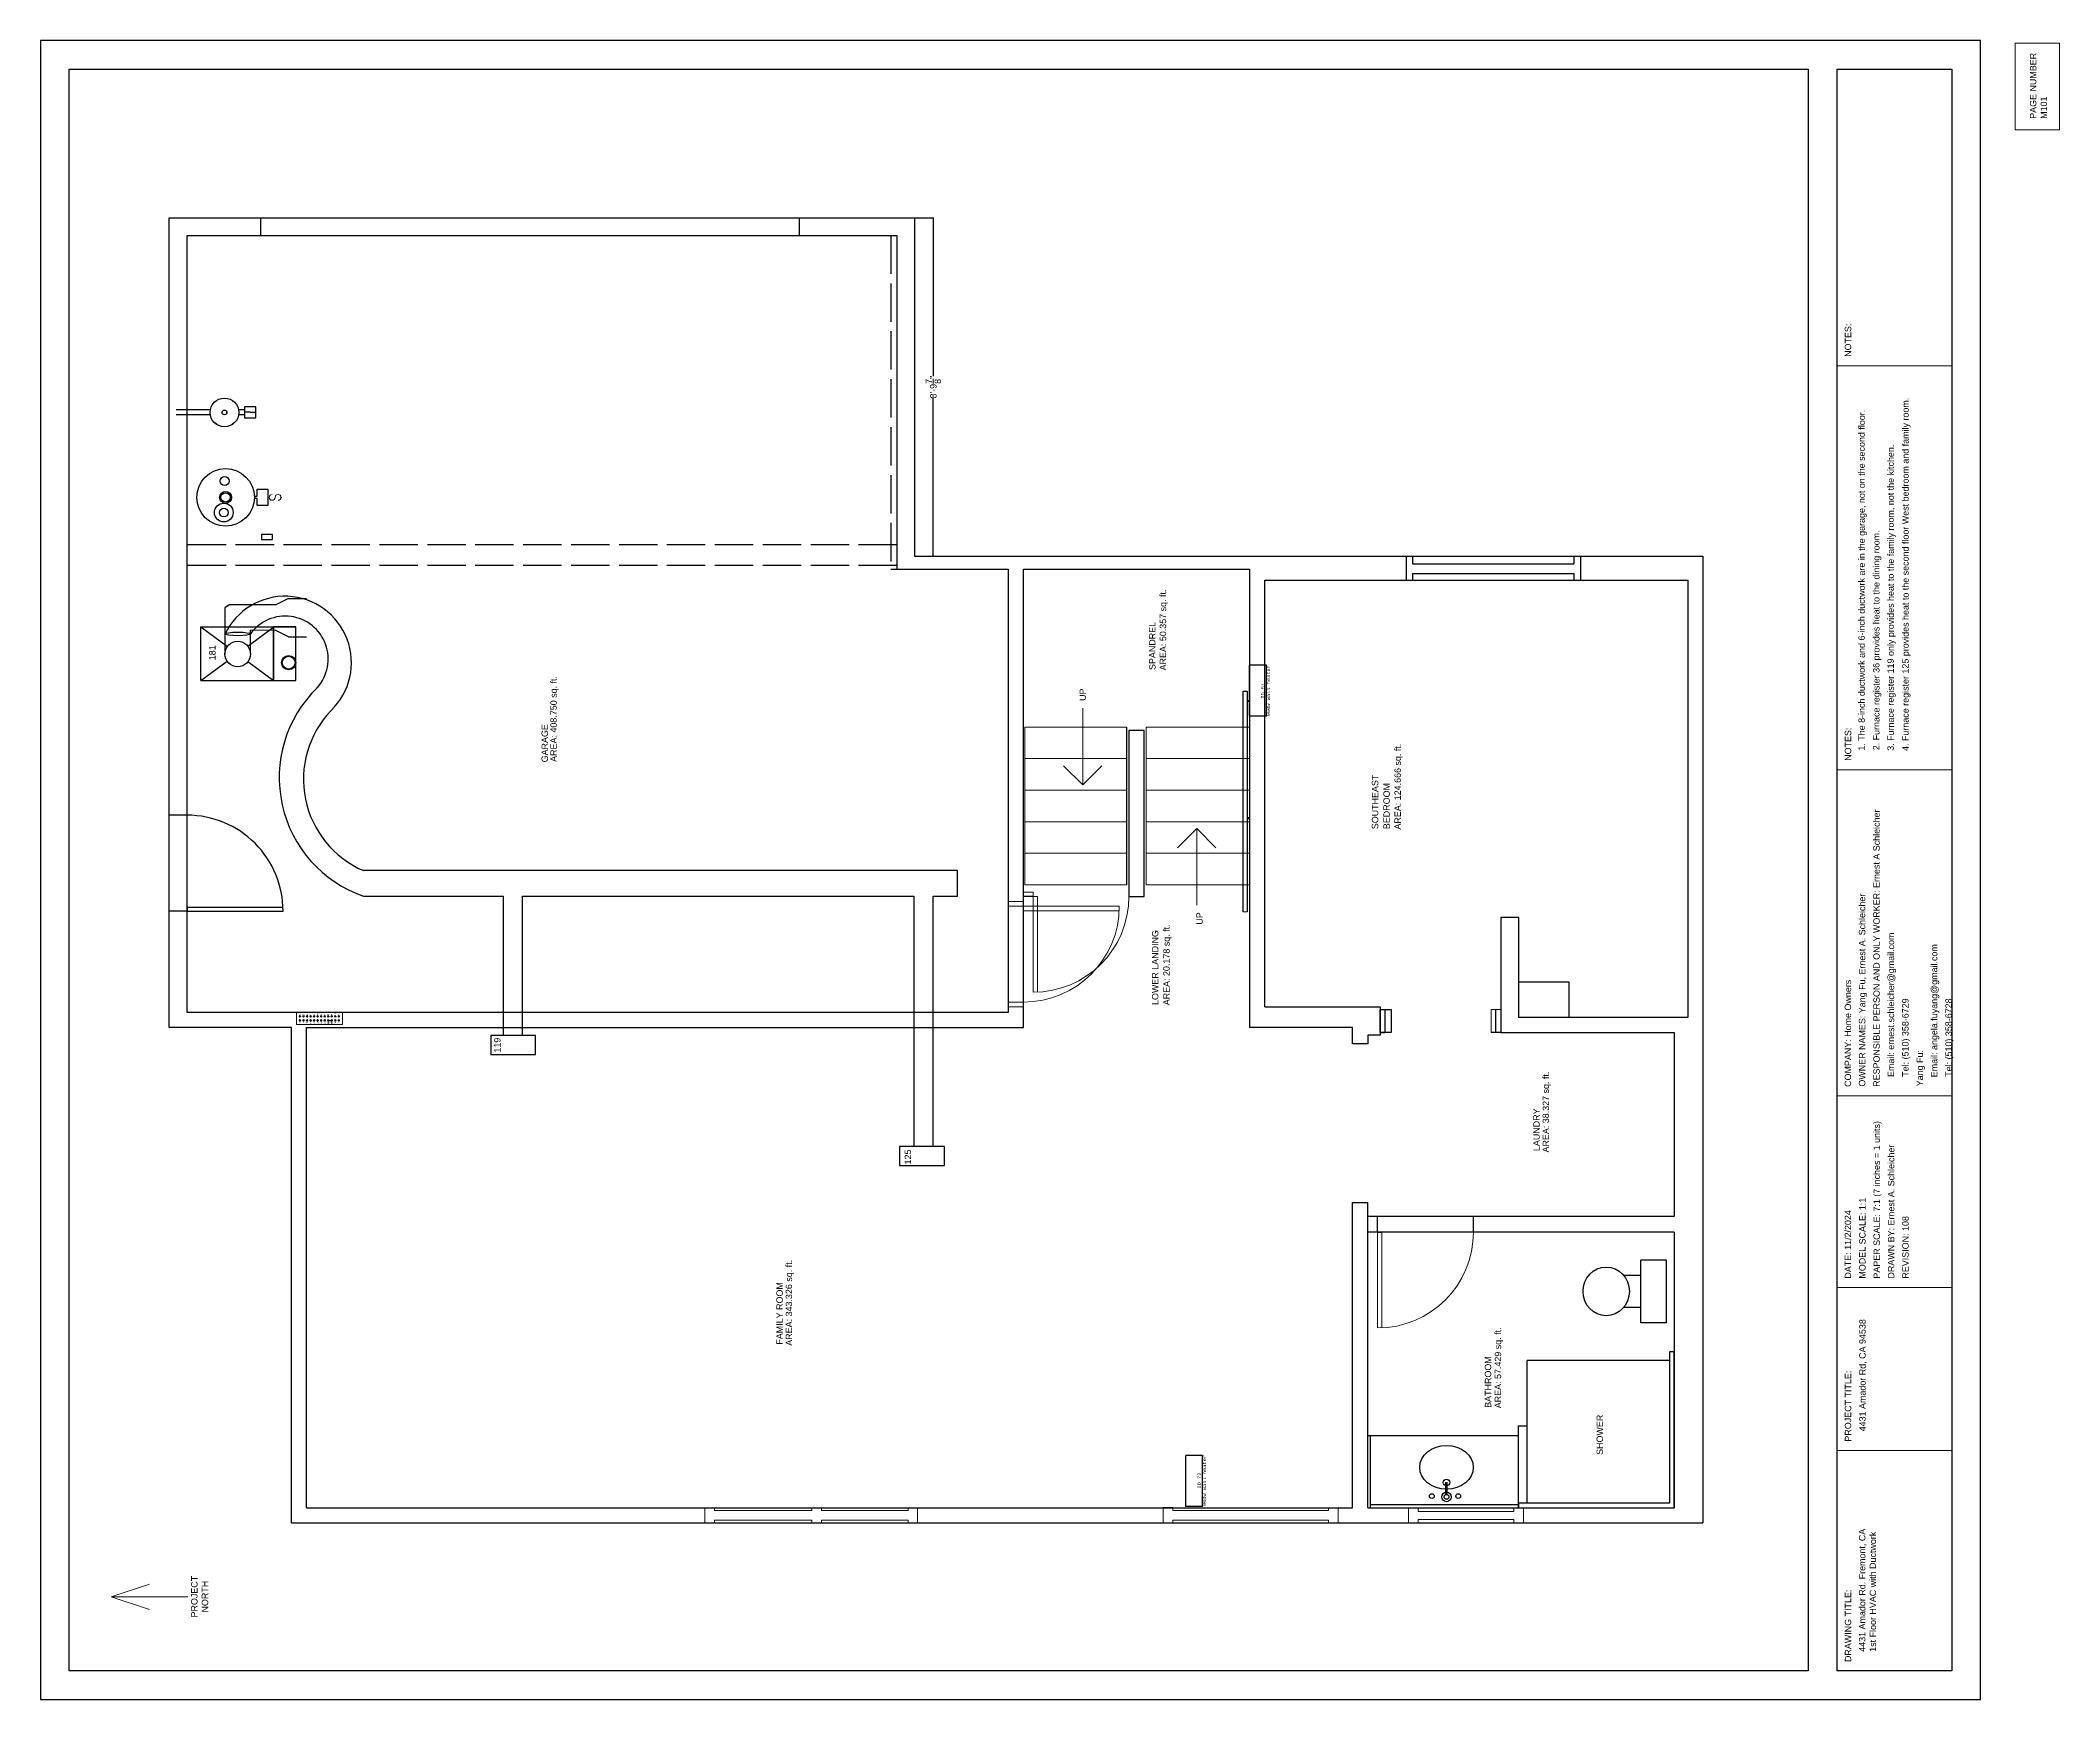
# Model space of a CAD drawing. Header units: inches. Extents: x 12 to 644, y -4 to 515.
import ezdxf

# ---------------------------------------------------------------- set-up
doc = ezdxf.new("R2010")
doc.units = ezdxf.units.IN
doc.header["$MEASUREMENT"] = 0
doc.linetypes.add('ACAD_ISO02W100', pattern=[15, 12, -3])
doc.layers.get('0').update_dxf_attribs({"color": 1, "lineweight": 9})
for name, color, linetype, lineweight in [('00-page-edge', 7, 'Continuous', 9), ('A101-Floorplan-1st-floor', 7, 'Continuous', 9), ('A101-Text', 7, 'Continuous', 9), ('M101-HVAC-1st-floor', 7, 'Continuous', 9)]:
    doc.layers.add(name, color=color, linetype=linetype, lineweight=lineweight)
doc.layers.add('Title Block', color=7, linetype='Continuous')
doc.layers.get('0').off()
doc.styles.add('Reg', font='Courier New.ttf', dxfattribs={"height": 1})
doc.styles.add('Small', font='Arial.ttf', dxfattribs={"height": 0.5})
doc.styles.get("Standard").update_dxf_attribs({"font": 'Arial.ttf', "height": 2})
doc.dimstyles.get("Standard").update_dxf_attribs({"dimtxt": 0.18, "dimasz": 0.1175, "dimexe": 0.18, "dimexo": 0.0625, "dimgap": 0.09, "dimtad": 0, "dimtoh": 1, "dimdec": 3, "dimzin": 0, "dimdsep": 46, "dimlunit": 4, "dimtxsty": 'Standard', "dimblk": 'ARCHTICK', "dimblk1": 'ARCHTICK', "dimblk2": 'ARCHTICK', "dimcen": 0.09, "dimadec": 1, "dimazin": 0, "dimtfac": 1, "dimtdec": 3, "dimtofl": 0, "dimtmove": 0, "dimatfit": 3, "dimfxl": 1, "dimtolj": 1, "dimtzin": 0, "dimarcsym": 0})

# ---------------------------------------------------------------- blocks, each defined once
blk = doc.blocks.new('L1-bathroom-door')
at = {"layer": 'A101-Floorplan-1st-floor'}
for p, q in [((0, 0), (-30, 0)), ((0, -1.375), (-30, -1.375))]:
    blk.add_line(p, q, dxfattribs=at)
at = {"layer": 'A101-Floorplan-1st-floor', "lineweight": 30}
blk.add_line((0, 0), (0, -1.375), dxfattribs=at)
at = {"layer": 'A101-Floorplan-1st-floor'}
blk.add_arc((0, 0), 30, 180, 270, dxfattribs=at)
blk = doc.blocks.new('L1-bathroom-window')
at = {"layer": 'A101-Floorplan-1st-floor'}
for p, q in [((0, 36), (-4.76, 36)), ((-3.69, 33), (-4.76, 33)), ((-3.69, 3), (-3.69, 33)), ((0, 33), (-1.19, 33)), ((-1.19, 3), (-1.19, 33)), ((-4.76, 3), (-3.69, 3)), ((-4.76, 0), (0, 0)), ((-1.19, 3), (0, 3))]:
    blk.add_line(p, q, dxfattribs=at)
at = {"layer": 'A101-Floorplan-1st-floor', "lineweight": 30}
for p, q in [((-4.76, 36), (-4.76, 33)), ((0, 36), (-0.01, 33)), ((-4.76, 3), (-4.76, 0)), ((-0.01, 3), (0, 0))]:
    blk.add_line(p, q, dxfattribs=at)
blk = doc.blocks.new('L1-family-room-window')
at = {"layer": 'A101-Floorplan-1st-floor'}
for p, q in [((0.01, 54.75), (-4.75, 54.75)), ((-3.93, 51.75), (-4.75, 51.75)), ((-3.93, 3), (-3.93, 51.75)), ((0.01, 51.75), (-0.93, 51.75)), ((-0.93, 3), (-0.93, 51.75)), ((-4.75, 3), (-3.93, 3)), ((-4.75, 0), (0.01, 0)), ((-0.93, 3), (0.01, 3))]:
    blk.add_line(p, q, dxfattribs=at)
at = {"layer": 'A101-Floorplan-1st-floor', "lineweight": 30}
for p, q in [((-4.75, 54.75), (-4.75, 51.75)), ((0.01, 54.75), (0.01, 51.75)), ((-4.75, 3), (-4.75, 0)), ((0, 3), (0.01, 0))]:
    blk.add_line(p, q, dxfattribs=at)
blk = doc.blocks.new('L1-family-room-patio-doors')
at = {"layer": 'A101-Floorplan-1st-floor'}
for p, q in [((0, 66.63), (-4.75, 66.63)), ((-3.93, 63.63), (-4.75, 63.63)), ((-3.93, 33.13), (-3.93, 63.63)), ((-0.93, 33.13), (-0.93, 63.63)), ((0, 63.63), (-0.93, 63.63)), ((-0.07, 66.63), (-0.07, 63.63)), ((-4.75, 33.13), (-3.93, 33.13)), ((-0.93, 33.13), (0, 33.13)), ((-0.07, 33.13), (-0.07, 30.13)), ((-4.75, 30.13), (-3.93, 30.13)), ((-3.93, 3), (-3.93, 30.13)), ((-0.93, 3), (-0.93, 30.13)), ((-0.93, 30.13), (0, 30.13)), ((-4.75, 3), (-3.93, 3)), ((-4.75, 0), (0, 0)), ((-0.93, 3), (0, 3)), ((-0.07, 3), (-0.07, 0))]:
    blk.add_line(p, q, dxfattribs=at)
at = {"layer": 'A101-Floorplan-1st-floor', "lineweight": 30}
for p, q in [((-4.75, 66.63), (-4.75, 63.63)), ((-4.75, 33.13), (-4.75, 30.13)), ((-4.75, 3), (-4.75, 0))]:
    blk.add_line(p, q, dxfattribs=at)
blk = doc.blocks.new('lower-landing-to-garage-door')
at = {"layer": 'A101-Floorplan-1st-floor'}
for p, q in [((30, 0), (28.62, 0)), ((30, 0), (30, -30)), ((28.62, 0), (28.62, -29.97))]:
    blk.add_line(p, q, dxfattribs=at)
blk.add_arc((30, 0), 30, 180, 270, dxfattribs=at)
blk = doc.blocks.new('garage-door-exit-to-trailer')
at = {"layer": 'A101-Floorplan-1st-floor', "lineweight": 30}
for p, q in [((0, 0), (0, -30)), ((1.25, 0), (0, 0)), ((1.25, 0), (1.25, -29.97))]:
    blk.add_line(p, q, dxfattribs=at)
blk.add_arc((0, 0), 30, 270, 0, dxfattribs=at)
blk = doc.blocks.new('spandrel-door')
at = {"layer": 'A101-Floorplan-1st-floor'}
for p, q in [((0, 0), (-30, 0)), ((0, -1.38), (0, 0)), ((0, -1.38), (-29.97, -1.38))]:
    blk.add_line(p, q, dxfattribs=at)
blk.add_arc((0, 0), 30, 180, 270, dxfattribs=at)
blk = doc.blocks.new('L1-toilet')
at = {"lineweight": 30}
for p, q in [((-14.81, 8), (-14.81, 13.4)), ((-4.81, 8), (-4.81, 13.4)), ((-19.63, 0), (-19.63, 8)), ((-19.63, 8), (0, 8)), ((0, 0), (0, 8)), ((-19.63, 0), (0, 0))]:
    blk.add_line(p, q, dxfattribs=at)
blk.add_ellipse((-9.81, 18.88), major_axis=(7.62, 0), ratio=0.95082, dxfattribs=at)
blk = doc.blocks.new('L1-bathroom-sink-faucets-bowl')
at = {"lineweight": 30}
for p, q in [((2.21, 0.25), (5.98, 0.25)), ((5.98, 0.25), (5.98, -0.25)), ((2.21, -0.25), (5.98, -0.25))]:
    blk.add_line(p, q, dxfattribs=at)
for centre, radius in [((1.5, 0), 1.5), ((1.5, 0), 0.75), ((1.75, 4.59), 0.75), ((6, 0), 1), ((1.75, -3.69), 0.75)]:
    blk.add_circle(centre, radius, dxfattribs=at)
blk.add_ellipse((10.75, 0), major_axis=(0, -8.38), ratio=0.820896, dxfattribs=at)
blk = doc.blocks.new('L1-granite-splash-and-counter')
at = {"layer": 'A101-Floorplan-1st-floor', "lineweight": 30}
for p, q in [((0, 0), (22.63, 0)), ((0, 0), (0, -0.88)), ((22.63, 0), (22.63, -47.13)), ((0, -0.88), (22.63, -0.88)), ((0, -0.88), (0, -47.13)), ((0.88, -47.13), (0.88, -0.88)), ((0, -47.13), (0.88, -47.13)), ((0.88, -47.13), (22.63, -47.13))]:
    blk.add_line(p, q, dxfattribs=at)
blk = doc.blocks.new('L1-shower-tiles-and-glass-walls')
at = {"layer": 'A101-Floorplan-1st-floor', "lineweight": 30}
for p, q in [((1.37, 48.75), (0, 48.75)), ((0, 48.75), (0, 48.75)), ((0, 48.75), (0, 0)), ((1.37, 1.37), (1.37, 48.75)), ((1.37, 48.75), (25.62, 48.75)), ((1.37, 46), (46.12, 46)), ((25.62, 48.75), (25.62, 46)), ((46.12, 1.37), (46.12, 46)), ((0, 0), (48.88, 0)), ((1.37, 1.37), (48.88, 1.37)), ((48.88, 1.37), (48.88, 0))]:
    blk.add_line(p, q, dxfattribs=at)
blk = doc.blocks.new('L1-south-stairway-5-steps')
at = {"layer": 'A101-Floorplan-1st-floor', "lineweight": 5}
for p, q in [((-49.375, 0), (0, 0)), ((-49.375, 0), (-49.375, -32.40625)), ((-39.5, 0), (-39.5, -32.40625)), ((-29.625, 0), (-29.625, -32.40625)), ((-19.75, 0), (-19.75, -32.40625)), ((-9.875, 0), (-9.875, -32.40625)), ((0, 0), (0, -32.40625))]:
    blk.add_line(p, q, dxfattribs=at)
blk = doc.blocks.new('L1-south-stairway-handrail')
at = {"layer": 'A101-Floorplan-1st-floor', "lineweight": -3}
for p, q in [((-57.8, 1.25), (11.23, 1.25)), ((11.23, 0), (-57.8, 0)), ((-28.71, -0.75), (-28.71, 0)), ((-28.46, -0.75), (-28.46, 0)), ((8.09, 0), (8.09, -0.75)), ((8.34, 0), (8.34, -0.75)), ((11.23, 1.25), (11.23, 0))]:
    blk.add_line(p, q, dxfattribs=at)
at = {"layer": 'A101-Floorplan-1st-floor', "lineweight": 5}
blk.add_line((-57.8, 1.25), (-57.8, 0), dxfattribs=at)
blk = doc.blocks.new('L1-arrow')
at = {"lineweight": 5}
for p, q in [((188.32, -365.98), (182.32, -359.98)), ((182.32, -365.98), (164.32, -365.98)), ((182.32, -365.98), (188.32, -365.98)), ((188.32, -365.98), (182.32, -371.98))]:
    blk.add_line(p, q, dxfattribs=at)
blk = doc.blocks.new('L1-ceiling-register-119')
at = {"layer": 'A101-Floorplan-1st-floor', "lineweight": 30}
for p, q in [((-6, 0, -95.12), (-6, -14, -95.12)), ((0, 0, -95.12), (-6, 0, -95.12)), ((0, -14, -95.12), (0, 0, -95.12)), ((-6, -14, -95.12), (0, -14, -95.12))]:
    blk.add_line(p, q, dxfattribs=at)
blk = doc.blocks.new('L1-south-east-bedroom-window')
at = {"layer": 'A101-Floorplan-1st-floor', "lineweight": -3}
for p, q in [((7.5, 54.5), (0, 54.5)), ((0, 54.5), (0, 52.5)), ((2.15, 52.5), (0, 52.5)), ((2.15, 52.5), (2.13, 2)), ((5.1, 52.5), (5.12, 2)), ((7.5, 52.5), (5.1, 52.5)), ((7.5, 54.5), (7.5, 52.5)), ((2.13, 2), (0, 2)), ((0, 2), (0, 0)), ((7.5, 0), (0, 0)), ((7.5, 2), (5.12, 2)), ((7.5, 2), (7.5, 0))]:
    blk.add_line(p, q, dxfattribs=at)
blk = doc.blocks.new('L1-framing-for-expansion-tank')
at = {"layer": 'A101-Floorplan-1st-floor', "lineweight": -3}
for p, q in [((1, 14.24), (1, 24.95)), ((2.5, 14.22), (2.5, 24.95)), ((1, 3.5), (1, 5.36)), ((1.75, 1.75), (1.75, 3.5)), ((1.75, 1.75), (1.75, 0)), ((2.5, 3.5), (2.5, 5.38))]:
    blk.add_line(p, q, dxfattribs=at)
blk.add_lwpolyline([(0, 0), (3.5, 0), (3.5, 3.5), (0, 3.5)], close=True, dxfattribs=at)
blk.add_lwpolyline([(0, 0), (3.5, 0), (3.5, 3.5), (0, 3.5)], close=True, dxfattribs=at)
blk = doc.blocks.new('L1-expansion-tank-186-reference')
at = {"layer": 'A101-Floorplan-1st-floor', "lineweight": -3}
for radius in [4.49, 0.75]:
    blk.add_circle((388.22, -77.44), radius, dxfattribs=at)
blk = doc.blocks.new('L1-water-heater-184-reference')
at = {"layer": 'A101-Floorplan-1st-floor'}
for p, q in [((0, -13.66), (0, -13.25)), ((0, -17.33), (0, -17.57))]:
    blk.add_line(p, q, dxfattribs=at)
at = {"layer": 'A101-Floorplan-1st-floor', "lineweight": -3}
blk.add_lwpolyline([(0.37, -9), (0.37, -9.86), (2.56, -9.86), (2.56, -13.25), (-2.56, -13.25), (-2.56, -9.86), (-0.38, -9.86), (-0.38, -9)], dxfattribs=at)
for centre, radius in [((0, 0), 9), ((-4.75, 0.55), 2.93), ((-4.75, 0.55), 1.39), ((0, 0), 1.88), ((0, 0), 1.45), ((5.1, 0.27), 1.39)]:
    blk.add_circle(centre, radius, dxfattribs=at)
at = {"layer": 'A101-Floorplan-1st-floor'}
for centre, start, end in [((0, -14.57), 0, 180), ((0, -14.59), 180, 270), ((0, -16.42), 180, 90)]:
    blk.add_arc(centre, 0.916, start, end, dxfattribs=at)
blk = doc.blocks.new('L1-Furnace-181')
at = {"layer": 'M101-HVAC-1st-floor', "lineweight": -3}
for p, q in [((-5.56, 27.5, -22.75), (0.48, 19.27, -22.75)), ((-5.56, 27.5, -22.75), (-5.56, -2.25, -22.75)), ((11.25, 27.5, -22.75), (11.25, -2.25, -22.75)), ((5.21, 12.83, -22.75), (11.25, 4.62, -22.75)), ((-5.56, -2.25, -22.75), (11.25, -2.25, -22.75))]:
    blk.add_line(p, q, dxfattribs=at)
at = {"layer": 'M101-HVAC-1st-floor', "lineweight": -3, "elevation": -22.75}
for points in [[(-5.56, 27.5), (11.25, 27.5), (5.09, 19.17)], [(0.33, 12.74), (-5.57, 4.75), (11.25, 4.75)]]:
    blk.add_lwpolyline(points, dxfattribs=at)
at = {"layer": 'M101-HVAC-1st-floor', "lineweight": -3}
for centre, radius in [((2.71, 15.95, -22.75), 4), ((0, 0, -22.75), 2)]:
    blk.add_circle(centre, radius, dxfattribs=at)
blk = doc.blocks.new('L1-furnace-181-reference')
at = {"layer": 'A101-Floorplan-1st-floor', "lineweight": -3}
for p, q in [((0, 29.75), (6.04, 21.52)), ((0, 29.75), (0, 0)), ((16.8, 29.75), (16.8, 0)), ((10.77, 15.08), (16.8, 6.87)), ((0, 0), (16.8, 0))]:
    blk.add_line(p, q, dxfattribs=at)
for points in [[(0, 29.75), (16.8, 29.75), (10.65, 21.42)], [(5.89, 14.99), (-0.01, 7), (16.8, 7)]]:
    blk.add_lwpolyline(points, dxfattribs=at)
for centre, radius in [((8.27, 18.2), 4), ((5.56, 2.25), 2)]:
    blk.add_circle(centre, radius, dxfattribs=at)
at = {"layer": 'A101-Floorplan-1st-floor', "lineweight": 5}
blk.add_blockref('L1-Furnace-181', (5.56, 2.25, 22.75), dxfattribs=at)
blk = doc.blocks.new('L1-186')
at = {"layer": 'A101-Floorplan-1st-floor', "lineweight": -3}
for radius in [4.49, 0.75]:
    blk.add_circle((0, 0), radius, dxfattribs=at)
blk = doc.blocks.new('_ArchTick')
at = {"color": 0, "linetype": 'ByBlock', "lineweight": 30, "const_width": 0.15}
blk.add_lwpolyline([(-0.5, -0.5), (0.5, 0.5)], dxfattribs=at)
blk = doc.blocks.new('*D456')
at = {"layer": 'A101-Text', "color": 0, "lineweight": -2, "transparency": 16777216}
for p, q in [((285.79, 459.75), (291.78, 459.75)), ((291.6, 459.75), (291.6, 410.26)), ((291.6, 353.82), (291.6, 403.31)), ((285.79, 353.82), (291.78, 353.82))]:
    blk.add_line(p, q, dxfattribs=at)
at = {"layer": 'A101-Text', "color": 0, "lineweight": -2, "transparency": 16777216, "xscale": 0.1175, "yscale": 0.1175, "zscale": 0.1175}
for p, rotation in [((291.6, 459.75), 90), ((291.6, 353.82), 270)]:
    blk.add_blockref('_ArchTick', p, dxfattribs=dict(at, rotation=rotation))
at = {"layer": 'A101-Text', "color": 0, "lineweight": 5, "transparency": 16777216, "insert": (291.6, 406.78), "char_height": 2, "attachment_point": 5, "rotation": 90}
blk.add_mtext('\\A1;8\'-9{\\H1x;\\S7/8;}"', dxfattribs=at)
blk = doc.blocks.new('GE-125A-subpanel-171')
at = {"lineweight": 5}
for p, q in [((0, -14.38, -48.5), (0, 0, -48.5)), ((0, 0, -48.5), (3.75, 0, -48.5)), ((3.75, -15.19, -48.5), (3.75, 0.81, -48.5)), ((1, -1.11, -48.5), (1.5, -1.11, -48.5)), ((1, -2.21, -48.5), (1.5, -2.21, -48.5)), ((1, -3.32, -48.5), (1.5, -3.32, -48.5)), ((1, -4.42, -48.5), (1.5, -4.42, -48.5)), ((1, -5.53, -48.5), (1.5, -5.53, -48.5)), ((1.25, -1.36, -48.5), (1.25, -0.86, -48.5)), ((1.25, -2.46, -48.5), (1.25, -1.96, -48.5)), ((1.25, -3.57, -48.5), (1.25, -3.07, -48.5)), ((1.25, -4.67, -48.5), (1.25, -4.17, -48.5)), ((1.25, -5.78, -48.5), (1.25, -5.28, -48.5)), ((2.25, -1.11, -48.5), (2.75, -1.11, -48.5)), ((2.25, -2.21, -48.5), (2.75, -2.21, -48.5)), ((2.25, -3.32, -48.5), (2.75, -3.32, -48.5)), ((2.25, -4.42, -48.5), (2.75, -4.42, -48.5)), ((2.25, -5.53, -48.5), (2.75, -5.53, -48.5)), ((2.5, -1.36, -48.5), (2.5, -0.86, -48.5)), ((2.5, -2.46, -48.5), (2.5, -1.96, -48.5)), ((2.5, -3.57, -48.5), (2.5, -3.07, -48.5)), ((2.5, -4.67, -48.5), (2.5, -4.17, -48.5)), ((2.5, -5.78, -48.5), (2.5, -5.28, -48.5)), ((1.25, -9.96, -48.5), (0, -9.96, -48.5)), ((0, -9.96, -48.5), (0, -11.06, -48.5)), ((0, -11.06, -48.5), (1.25, -11.06, -48.5)), ((1, -6.64, -48.5), (1.5, -6.64, -48.5)), ((1, -7.74, -48.5), (1.5, -7.74, -48.5)), ((1, -8.85, -48.5), (1.5, -8.85, -48.5)), ((1, -9.96, -48.5), (1.5, -9.96, -48.5)), ((1, -11.06, -48.5), (1.5, -11.06, -48.5)), ((1, -12.17, -48.5), (1.5, -12.17, -48.5)), ((1.25, -6.89, -48.5), (1.25, -6.39, -48.5)), ((1.25, -7.99, -48.5), (1.25, -7.49, -48.5)), ((1.25, -9.1, -48.5), (1.25, -8.6, -48.5)), ((1.25, -10.21, -48.5), (1.25, -9.71, -48.5)), ((1.25, -11.06, -48.5), (1.25, -9.96, -48.5)), ((1.25, -11.31, -48.5), (1.25, -10.81, -48.5)), ((1.25, -12.42, -48.5), (1.25, -11.92, -48.5)), ((2.25, -6.64, -48.5), (2.75, -6.64, -48.5)), ((2.25, -7.74, -48.5), (2.75, -7.74, -48.5)), ((2.25, -8.85, -48.5), (2.75, -8.85, -48.5)), ((2.25, -9.96, -48.5), (2.75, -9.96, -48.5)), ((2.25, -11.06, -48.5), (2.75, -11.06, -48.5)), ((2.25, -12.17, -48.5), (2.75, -12.17, -48.5)), ((2.5, -6.89, -48.5), (2.5, -6.39, -48.5)), ((2.5, -7.99, -48.5), (2.5, -7.49, -48.5)), ((2.5, -9.1, -48.5), (2.5, -8.6, -48.5)), ((2.5, -10.21, -48.5), (2.5, -9.71, -48.5)), ((2.5, -11.31, -48.5), (2.5, -10.81, -48.5)), ((2.5, -12.42, -48.5), (2.5, -11.92, -48.5)), ((0, -14.38, -48.5), (3.75, -14.38, -48.5)), ((1, -13.27, -48.5), (1.5, -13.27, -48.5)), ((1.25, -13.52, -48.5), (1.25, -13.02, -48.5)), ((2.25, -13.27, -48.5), (2.75, -13.27, -48.5)), ((2.5, -13.52, -48.5), (2.5, -13.02, -48.5))]:
    blk.add_line(p, q, dxfattribs=at)
for centre in [(1.25, -1.11, -48.5), (1.25, -2.21, -48.5), (1.25, -3.32, -48.5), (1.25, -4.42, -48.5), (1.25, -5.53, -48.5), (2.5, -1.11, -48.5), (2.5, -2.21, -48.5), (2.5, -3.32, -48.5), (2.5, -4.42, -48.5), (2.5, -5.53, -48.5), (1.25, -6.64, -48.5), (1.25, -7.74, -48.5), (1.25, -8.85, -48.5), (1.25, -9.96, -48.5), (1.25, -11.06, -48.5), (1.25, -12.17, -48.5), (2.5, -6.64, -48.5), (2.5, -7.74, -48.5), (2.5, -8.85, -48.5), (2.5, -9.96, -48.5), (2.5, -11.06, -48.5), (2.5, -12.17, -48.5), (1.25, -13.27, -48.5), (2.5, -13.27, -48.5)]:
    blk.add_circle(centre, 0.25, dxfattribs=at)
at = {"lineweight": 5, "style": 'Small'}
for s, p in [('nc', (0.13, -1.28, -48.5)), ('nc', (0.13, -2.39, -48.5)), ('12', (0.12, -5.79, -48.5)), ('nc', (0.14, -3.49, -48.5)), ('11', (0.18, -4.7, -48.5)), ('1', (2.77, -1.36, -48.5)), ('3', (2.83, -3.59, -48.5)), ('2', (2.83, -2.47, -48.5)), ('4', (2.85, -4.67, -48.5)), ('5', (2.84, -5.79, -48.5)), ('13', (0.1, -6.92, -48.5)), ('14', (0.11, -8, -48.5)), ('15', (0.11, -9.11, -48.5)), ('16', (0.12, -10.82, -48.5)), ('nc', (0.14, -12.36, -48.5)), ('10', (2.83, -12.42, -48.5)), ('6', (2.85, -8.02, -48.5)), ('7', (2.86, -9.11, -48.5)), ('9', (2.87, -11.28, -48.5)), ('8', (2.88, -10.2, -48.5)), ('nc', (2.87, -6.81, -48.5)), ('nc', (0.13, -13.46, -48.5)), ('nc', (2.86, -13.46, -48.5))]:
    blk.add_text(s, height=0.5, dxfattribs=at).set_placement(p)
blk = doc.blocks.new('north-arrow')
at = {"layer": '00-page-edge', "lineweight": 5}
for points in [[(-3.99, -12), (0, 0), (4, -12)], [(0, 0), (0, -12), (0, -24)]]:
    blk.add_lwpolyline(points, dxfattribs=at)

msp = doc.modelspace()

# ---------------------------------------------------------------- linework, layer by layer
at = {"layer": '00-page-edge', "lineweight": 5}
for p, q in [((574.3969, 413.4613), (610.3969, 413.4613)), ((574.3969, 286.9613), (610.3969, 286.9613)), ((574.3969, 184.9613), (610.3969, 184.9613)), ((574.3969, 124.9613), (610.3969, 124.9613)), ((574.3969, 73.9613), (610.3969, 73.9613)), ((574.3969, 4.9613), (574.3969, 4.9613)), ((574.3969, 4.9613), (574.3969, 4.9613))]:
    msp.add_line(p, q, dxfattribs=at)
at = {"layer": '00-page-edge', "lineweight": -3}
for points in [[(12.0961, -4.0387), (619.3969, -4.0387), (619.3969, 515.3126), (12.0961, 515.3126)], [(565.3969, 4.9613), (21.0961, 4.9613), (21.0961, 506.3126), (565.3969, 506.3126)]]:
    msp.add_lwpolyline(points, close=True, dxfattribs=at)
at = {"layer": '00-page-edge', "lineweight": 5}
msp.add_lwpolyline([(630.2535, 487.2728), (630.2535, 514.4557), (644.1546, 514.4557), (644.1546, 487.2728)], close=True, dxfattribs=at)
at = {"layer": 'A101-Floorplan-1st-floor', "lineweight": -3}
for p, q in [((52.3788, 206.3187), (52.3788, 459.7508)), ((52.3788, 459.7508), (285.7225, 459.7508)), ((81.0663, 454.2508), (81.0663, 459.7508)), ((249.7538, 454.2508), (249.7538, 459.7508)), ((285.7225, 459.7508), (285.7225, 353.8173)), ((285.7225, 353.8173), (532.5022, 353.8173)), ((319.8232, 206.3187), (319.8232, 349.8187)), ((319.8232, 349.8187), (390.6044, 349.8187)), ((390.6044, 349.8187), (390.6044, 206.3187)), ((532.5022, 353.8173), (532.5022, 51.2875)), ((395.3544, 212.8187), (395.3544, 346.3187)), ((395.3544, 346.3187), (527.7522, 346.3187)), ((527.7522, 346.3187), (527.7522, 209.5062)), ((352.1982, 251.0048), (352.1982, 300.3798)), ((58.0663, 272.7821), (52.3788, 272.7821)), ((322.8232, 247.3701), (319.8232, 247.3701)), ((58.0663, 242.7861), (52.3788, 242.7861)), ((474.8147, 240.7562), (469.2294, 240.7562)), ((469.2294, 240.7562), (469.2294, 204.7562)), ((474.8147, 240.7562), (474.8147, 209.5062)), ((490.596, 220.5062), (474.8147, 220.5062)), ((490.596, 209.5062), (490.596, 220.5062)), ((395.3544, 212.8187), (431.4482, 212.8187)), ((431.4482, 212.8187), (431.4482, 203.9437)), ((431.4482, 204.7562), (431.4482, 212.0062)), ((431.4482, 212.0062), (434.9482, 212.0062)), ((432.9482, 212.0062), (432.9482, 204.7562)), ((434.9482, 212.0062), (434.9482, 204.7562)), ((467.7294, 204.7562), (467.7294, 212.0062)), ((469.2294, 212.0062), (469.2294, 204.7562)), ((527.7522, 209.5062), (474.8147, 209.5062)), ((90.6913, 206.3187), (52.3788, 206.3187)), ((90.6913, 51.2875), (90.6913, 206.3187)), ((95.4413, 56.0375), (95.4413, 206.3187)), ((95.4413, 206.3187), (319.8232, 206.3187)), ((422.8475, 206.3187), (390.6044, 206.3187)), ((422.8475, 201.2562), (422.8475, 206.3187)), ((431.4482, 203.9437), (427.5975, 203.9437)), ((427.5975, 203.9437), (427.5975, 201.2562)), ((431.4482, 204.7562), (432.9482, 204.7562)), ((434.9482, 204.7562), (431.4482, 204.7562)), ((469.2294, 204.7562), (466.2294, 204.7562)), ((469.2294, 204.7562), (523.4794, 204.7562)), ((523.4794, 204.7562), (523.4794, 147.1625)), ((427.5975, 201.2562), (422.8475, 201.2562)), ((422.8475, 56.0375), (422.8475, 151.6)), ((422.8475, 151.6), (427.5975, 151.6)), ((427.5975, 56.0375), (427.5975, 151.6)), ((523.4794, 147.1625), (427.5975, 147.1625)), ((430.66, 147.1625), (427.5975, 147.1625)), ((430.66, 142.2875), (430.66, 147.1625)), ((460.66, 142.2875), (460.66, 147.1625)), ((523.4794, 142.2875), (427.5975, 142.2875)), ((523.4794, 142.2875), (523.4794, 56.0375)), ((90.6913, 51.2875), (532.5022, 51.2875)), ((95.4413, 56.0375), (422.8475, 56.0375)), ((427.5975, 56.0375), (523.4794, 56.0375))]:
    msp.add_line(p, q, dxfattribs=at)
at = {"layer": 'A101-Floorplan-1st-floor', "linetype": 'ACAD_ISO02W100', "lineweight": -3}
for p, q in [((278.3163, 454.2508), (278.3163, 349.8187)), ((280.2225, 357.4437), (58.0663, 357.4437)), ((280.2225, 350.9437), (58.0663, 350.9437))]:
    msp.add_line(p, q, dxfattribs=at)
at = {"layer": 'A101-Floorplan-1st-floor', "lineweight": 5}
for p, q in [((320.2607, 300.3798), (320.2607, 251.0048)), ((352.1982, 300.3798), (320.2607, 300.3798)), ((352.1982, 290.5048), (320.2607, 290.5048)), ((352.1982, 280.6298), (320.2607, 280.6298)), ((352.1982, 270.7548), (320.2607, 270.7548)), ((352.1982, 260.8798), (320.2607, 260.8798)), ((322.8232, 248.7451), (319.8232, 248.7451)), ((352.1982, 251.0048), (320.2607, 251.0048)), ((322.8232, 247.3701), (322.8232, 248.7451)), ((319.8232, 245.7878), (315.0732, 245.7878)), ((319.8232, 244.2878), (315.0732, 244.2878)), ((315.0732, 214.2563), (319.8232, 214.2563)), ((315.0732, 212.7563), (319.8232, 212.7563)), ((466.2294, 204.7562), (466.2294, 212.0062)), ((466.2294, 212.0062), (469.2294, 212.0062)), ((319.8232, 206.3187), (318.4482, 206.3187))]:
    msp.add_line(p, q, dxfattribs=at)
at = {"layer": 'A101-Floorplan-1st-floor', "lineweight": -3}
msp.add_lwpolyline([(278.3163, 349.8187), (315.0732, 349.8187), (315.0732, 211.0687), (58.0663, 211.0687), (58.0663, 454.2508), (280.2225, 454.2508), (280.2225, 349.8187)], dxfattribs=at)
for points in [[(81.285, 359.1248), (84.785, 359.1248), (84.785, 360.6248), (81.285, 360.6248)], [(357.5732, 247.3701), (357.5732, 299.2672), (352.8232, 299.2672), (352.8232, 247.3701)]]:
    msp.add_lwpolyline(points, close=True, dxfattribs=at)
at = {"layer": 'M101-HVAC-1st-floor', "lineweight": 30}
for p, q in [((71.2171, 338.6363), (69.8615, 337.6635)), ((69.8615, 337.6635), (69.8615, 323.2431)), ((85.8281, 338.6363), (71.2171, 338.6363)), ((89.8, 340.6101), (85.8281, 338.6363)), ((89.8, 340.6101), (95.4132, 340.6101)), ((85.8281, 330.6363), (77.858, 330.7512)), ((77.858, 323.3943), (77.858, 330.7512)), ((89.8, 328.6624), (85.8281, 330.6363)), ((89.8, 328.6624), (95.4132, 328.6624)), ((395.8544, 319.7548), (390.6044, 319.7548)), ((390.6044, 303.7548), (390.6044, 319.7548)), ((395.3544, 303.7548), (395.3544, 319.7548)), ((395.8544, 303.7548), (395.8544, 319.7548)), ((395.8544, 303.7548), (390.6044, 303.7548)), ((156.994, 203.8858), (153.0663, 203.8858)), ((153.0663, 203.8858), (153.0663, 197.8858)), ((167.0663, 203.8858), (162.994, 203.8858)), ((167.0663, 197.8858), (167.0663, 203.8858)), ((153.0663, 197.8858), (167.0663, 197.8858)), ((285.5492, 169.0945), (281.0663, 169.0945)), ((281.0663, 169.0945), (281.0663, 163.0945)), ((295.0663, 169.0945), (291.5492, 169.0945)), ((295.0663, 163.0945), (295.0663, 169.0945)), ((281.0663, 163.0945), (295.0663, 163.0945)), ((375.9085, 72.3798), (370.6585, 72.3798)), ((370.6585, 56.3798), (370.6585, 72.3798)), ((375.9085, 56.3798), (375.9085, 72.3798)), ((375.9085, 56.3798), (370.6585, 56.3798))]:
    msp.add_line(p, q, dxfattribs=at)
at = {"layer": 'M101-HVAC-1st-floor', "lineweight": -3}
for p, q in [((62.3163, 314.9748), (62.3163, 331.7781)), ((62.3163, 331.7781), (92.0631, 331.7781)), ((62.3163, 331.7781), (70.6444, 325.621)), ((77.0561, 325.6493), (85.1949, 331.7781)), ((92.0631, 331.7781), (85.0631, 331.7781)), ((85.0631, 331.7781), (85.0631, 314.9611)), ((92.0631, 314.9748), (92.0631, 331.7781)), ((77.0772, 320.8651), (85.0631, 314.9611)), ((299.2185, 255.4503), (113.2361, 255.4503)), ((299.2185, 247.4503), (299.2185, 255.4503)), ((113.2361, 247.4503), (156.994, 247.4503)), ((156.994, 247.4503), (156.994, 203.8858)), ((162.994, 203.8858), (162.994, 247.4503)), ((162.994, 247.4503), (285.5492, 247.4503)), ((285.5492, 247.4503), (285.5492, 169.0945)), ((291.5492, 169.0945), (291.5492, 247.4503)), ((291.5492, 247.4503), (299.2185, 247.4503))]:
    msp.add_line(p, q, dxfattribs=at)
for centre, radius in [((73.8608, 323.2431), 4), ((89.8131, 320.5321), 2.25), ((89.8131, 320.5321), 2.25), ((89.8131, 320.5321), 2)]:
    msp.add_circle(centre, radius, dxfattribs=at)
for centre, radius, start, end in [((88.6504, 320.5233), 20.8013, 313.9426006, 154.3485323), ((88.7325, 321.6578), 13.4526, 318.2733833, 144.194249), ((126.1025, 284.532), 39.2504, 134.130668, 250.8644948), ((125.5364, 284.0188), 31.104, 136.2040928, 246.705437)]:
    msp.add_arc(centre, radius, start, end, dxfattribs=at)
msp.add_ellipse((73.8613, 329.5281), major_axis=(4.0085, 0), ratio=0.13760421, dxfattribs=at)
at = {"layer": 'Title Block', "lineweight": -3}
for p, q in [((574.3969, 506.3126), (574.3969, 4.9613)), ((574.3969, 506.3126), (610.3969, 506.3126)), ((610.3969, 506.3126), (610.3969, 4.9613)), ((610.3969, 4.9613), (574.3969, 4.9613))]:
    msp.add_line(p, q, dxfattribs=at)

# ---------------------------------------------------------------- block references
at = {"lineweight": 5, "rotation": 89.99999999999999}
for name, p in [('L1-framing-for-expansion-tank', (79.5157, 397.1529)), ('L1-south-stairway-handrail', (389.8544, 300.3798)), ('L1-south-stairway-5-steps', (358.1982, 300.3798))]:
    msp.add_blockref(name, p, dxfattribs=at)
at = {"lineweight": -3, "rotation": 89.99999999999999}
for name, p in [('garage-door-exit-to-trailer', (58.0663, 242.7861)), ('L1-bathroom-door', (430.66, 142.2875)), ('L1-shower-tiles-and-glass-walls', (523.4794, 56.0375))]:
    msp.add_blockref(name, p, dxfattribs=at)
at = {"layer": '00-page-edge', "lineweight": 5, "rotation": 89.99999999999999}
msp.add_blockref('north-arrow', (34.2373, 28.1228), dxfattribs=at)
at = {"layer": 'A101-Floorplan-1st-floor', "lineweight": 5}
for name, p, rotation in [('L1-expansion-tank-186-reference', (-7.7215, 10.6355), 89.99999999999999), ('L1-186', (69.7149, 398.8578), 89.99999999999999), ('L1-water-heater-184-reference', (70.0663, 372.2735), 89.99999999999999), ('L1-south-east-bedroom-window', (494.1357, 346.3187), 89.99999999999999), ('L1-furnace-181-reference', (92.0631, 314.9748), 89.99999999999999), ('L1-arrow', (704.3351, 470.5934), 270), ('L1-arrow', (8.0706, 80.2707), 89.99999999999999), ('GE-125A-subpanel-171', (92.2488, 207.3187, 48.5), 89.99999999999999), ('L1-ceiling-register-119', (153.0663, 203.8858, 95.125), 89.99999999999999), ('L1-ceiling-register-119', (281.0663, 169.0945, 95.125), 89.99999999999999)]:
    msp.add_blockref(name, p, dxfattribs=dict(at, rotation=rotation))
at = {"layer": 'A101-Floorplan-1st-floor', "lineweight": -3, "rotation": 89.99999999999999}
for name, p in [('spandrel-door', (322.8232, 247.3701)), ('lower-landing-to-garage-door', (319.8232, 214.2878)), ('L1-toilet', (521.1044, 133.5375)), ('L1-granite-splash-and-counter', (427.5975, 56.0375)), ('L1-bathroom-sink-faucets-bowl', (452.2294, 57.9125)), ('L1-family-room-patio-doors', (286.6963, 56.0375)), ('L1-family-room-window', (418.3163, 56.0375)), ('L1-bathroom-window', (476.3471, 56.043))]:
    msp.add_blockref(name, p, dxfattribs=at)

# ---------------------------------------------------------------- texts
at = {"layer": '00-page-edge', "lineweight": 5, "char_height": 2, "rotation": 90}
for s, insert, width, attachment_point in [('PAGE NUMBER\\PM101', (634.8614, 490.7601), 68.786348, 1), ('4431 Amador Rd. Fremont, CA\\P1st Floor HVAC with Ductwork', (581.3503, 10.9339), 59.252456, 1), ('PROJECT\\PNORTH', (61.9627, 28.1902), 33.772132, 5)]:
    msp.add_mtext(s, dxfattribs=dict(at, insert=insert, width=width, attachment_point=attachment_point))
at = {"layer": 'A101-Floorplan-1st-floor', "lineweight": 5}
for s, p in [('181', (66.9054, 321.2919)), ('UP', (339.3621, 308.5645)), ('UP', (375.9187, 238.5236)), ('119', (156.1309, 198.4736)), ('125', (284.636, 163.4832))]:
    msp.add_text(s, height=2, rotation=90, dxfattribs=at).set_placement(p)
at = {"layer": 'A101-Text', "lineweight": 5}
for s, p in [('AREA: 50.357 sq. ft.', (364.4796, 318.1066)), ('SPANDREL', (361.1481, 318.2417)), ('AREA: 408.750 sq. ft.', (173.7313, 289.4865)), ('GARAGE', (170.959, 289.3389)), ('AREA: 124.666 sq. ft.', (437.9508, 268.3027)), ('SOUTHEAST', (430.8683, 268.4022)), ('BEDROOM', (434.4898, 268.427)), ('LOWER LANDING', (362.0306, 213.3881)), ('AREA: 20.178 sq. ft.', (365.5784, 213.297)), ('AREA: 38.327 sq. ft.', (484.3283, 167.2142)), ('LAUNDRY', (481.3952, 167.6544)), ('AREA: 343.326 sq. ft.', (247.3917, 106.7378)), ('FAMILY ROOM', (244.47, 107.0675)), ('AREA: 57.429 sq. ft.', (469.3402, 87.1546)), ('BATHROOM', (466.231, 87.294)), ('SHOWER', (501.2112, 72.5642))]:
    msp.add_text(s, height=2, rotation=90, dxfattribs=at).set_placement(p)
at = {"layer": 'M101-HVAC-1st-floor', "lineweight": 5}
for s, p in [('1. The 8-inch ductwork and 6-inch ductwork are in the garage, not on the second floor.', (583.1827, 292.9914)), ('4. Furnace register 125 provides heat to the second floor West bedroom and family room. ', (596.893, 292.9049)), ('3. Furnace register 119 only provides heat to the family room, not the kitchen. ', (592.2653, 292.9566)), ('2. Furnace register 36 provides heat to the dining room. ', (587.766, 293.1216)), ('181', (66.9299, 321.2875))]:
    msp.add_text(s, height=2, rotation=90, dxfattribs=at).set_placement(p)
at = {"layer": 'M101-HVAC-1st-floor', "lineweight": 5, "char_height": 1, "width": 17.212024, "attachment_point": 5, "rotation": 90, "style": 'Reg'}
for s, insert in [('ID 51\\P960w wall heater', (395.6633, 311.7698)), ('ID 72\\P960w wall heater', (375.6486, 64.5325))]:
    msp.add_mtext(s, dxfattribs=dict(at, insert=insert))
at = {"layer": 'Title Block', "lineweight": 5}
for s, p in [('NOTES:', (578.9118, 416.2579)), ('NOTES:', (578.9118, 289.8053)), ('RESPONSIBLE PERSON AND ONLY WORKER: Ernest A Schleicher', (587.8478, 187.7749)), ('OWNER NAMES: Yang Fu, Ernest A. Schleicher', (583.3143, 187.8359)), ('Email: ernest.schleicher@gmail.com', (592.3562, 190.8375)), ('Email: angela.fuyang@gmail.com', (605.8749, 190.766)), ('COMPANY: Home Owners', (578.8904, 187.7415)), ('Tel: (510) 358-6729', (596.8629, 190.9151)), ('Tel: (510) 358-6728', (610.408, 190.9091)), ('Yang Fu:', (601.3853, 187.9485)), ('PAPER SCALE: 7:1 (7 inches = 1 units)', (587.9027, 127.7477)), ('DRAWN BY: Ernest A. Schleicher', (592.4135, 127.7564)), ('MODEL SCALE: 1:1', (583.4021, 127.7439)), ('DATE: 11/2/2024', (578.8965, 127.7356)), ('REVISION: 108', (596.9038, 127.7431)), ('4431 Amador Rd, CA 94538', (583.4295, 79.9421)), ('PROJECT TITLE:', (578.9167, 76.7238)), ('DRAWING TITLE:', (578.9186, 7.7267))]:
    msp.add_text(s, height=2, rotation=90, dxfattribs=at).set_placement(p)

# ---------------------------------------------------------------- dimensions: what is measured, and where the dimension line sits
at = {"layer": 'A101-Text', "lineweight": 5}
dim = msp.add_linear_dim(base=(291.60383, 353.81732), p1=(285.7225, 459.75083), p2=(285.7225, 353.81732), angle=90, dimstyle='Standard', dxfattribs=at)
dim.commit()
dim.dimension.update_dxf_attribs({"geometry": '*D456', "text_midpoint": (291.60383, 406.78407)})

doc.saveas('drawing.dxf')
